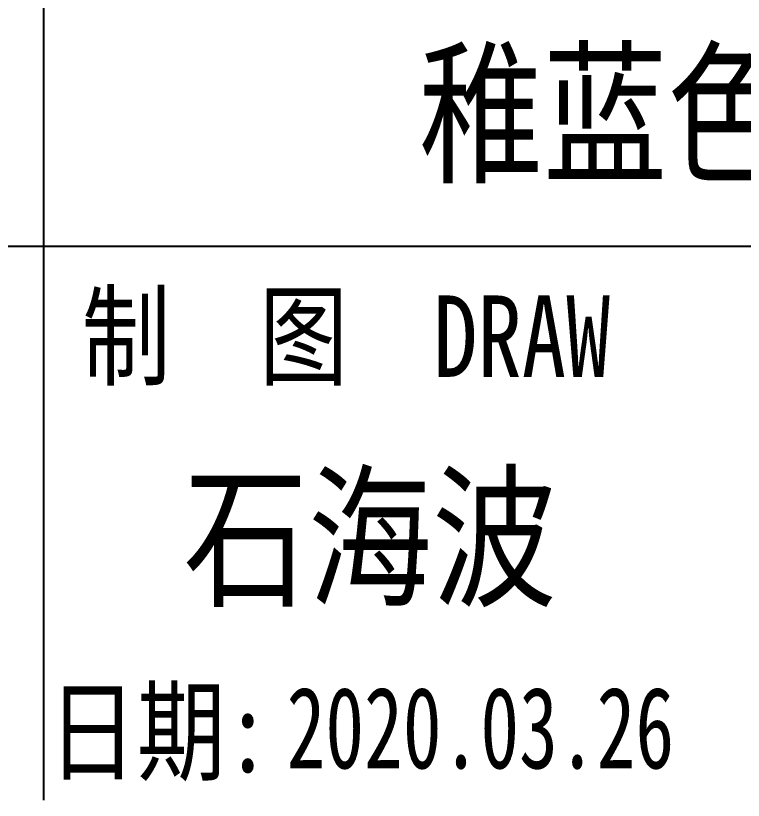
# Model space of a CAD drawing. Header units: millimetres. Extents: x 1333 to 58474, y -42879 to 3618.
# Drawn here: x 55016.7 to 55061.4, y 2619.78 to 2667.96 of the extents above; entities that cross this region are included whole.
import ezdxf
from ezdxf.enums import TextEntityAlignment as Align

# ---------------------------------------------------------------- set-up
doc = ezdxf.new("R2010")
doc.units = ezdxf.units.MM
doc.header["$LTSCALE"] = 0.5
doc.layers.add('图\\M+19E79\\M+195B6\\M+18E9A', color=7, linetype='Continuous')
doc.layers.add('表面处理', color=7, linetype='Continuous')
doc.layers.add('图框', color=7, linetype='Continuous', lineweight=18)
doc.styles.add('国标', font='simfang.ttf', dxfattribs={"width": 0.8})

# ---------------------------------------------------------------- blocks, each defined once
blk = doc.blocks.new('GZDEH零件A3图框V01版')
at = {"layer": '图\\M+19E79\\M+195B6\\M+18E9A', "color": 9}
for p, q in [((3114.17, -1802.211), (3114.17, -1815.961)), ((3181.99, -1815.961), (3092.49, -1815.961)), ((3114.17, -1815.961), (3114.17, -1832.961)), ((3114.17, -1815.961), (3114.17, -1832.961))]:
    blk.add_line(p, q, dxfattribs=at)
at = {"layer": '图\\M+19E79\\M+195B6\\M+18E9A', "color": 9, "style": '国标', "width": 0.8}
for s, p in [('制  图', (3119.431, -1819.96)), ('日期:', (3117.713, -1832.097))]:
    blk.add_text(s, height=2.5, dxfattribs=at).set_placement(p, align=Align.CENTER)
blk.add_text(' DRAW', height=2.5, dxfattribs=at).set_placement((3124.776, -1819.96))
blk = doc.blocks.new('DEH A3')
at = {"layer": '图框'}
blk.add_blockref('GZDEH零件A3图框V01版', (-2857.49, 1846.461), dxfattribs=at)

msp = doc.modelspace()

# ---------------------------------------------------------------- block references
at = {"layer": '图框', "xscale": 2, "yscale": 2, "zscale": 2}
msp.add_blockref('DEH A3', (54505.059, 2592.777), dxfattribs=at)

# ---------------------------------------------------------------- texts
at = {"layer": '图\\M+19E79\\M+195B6\\M+18E9A', "color": 3, "style": '国标'}
for s, height, width, p in [('石海波', 7, 0.8, (55027.015, 2632.41)), ('2020.03.26', 5, 0.7, (55033.345, 2621.737))]:
    msp.add_text(s, height=height, dxfattribs=dict(at, width=width)).set_placement(p)
at = {"layer": '表面处理', "color": 3, "style": '国标', "width": 0.8}
msp.add_text('稚蓝色烤漆 ', height=7, dxfattribs=at).set_placement((55062.455, 2658.44), align=Align.CENTER)

doc.saveas('drawing.dxf')
